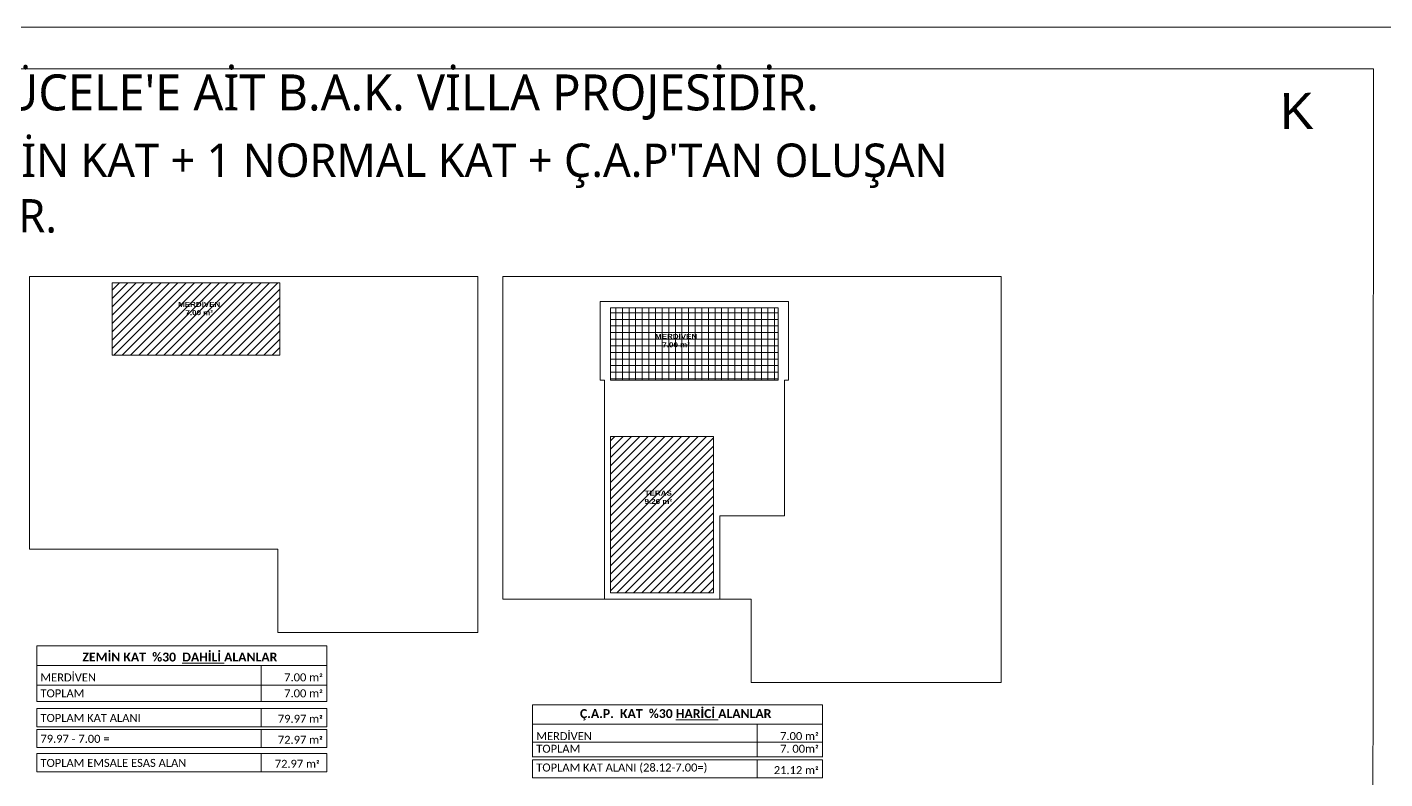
# Model space of a CAD drawing. Header units: millimetres. Extents: x 14753 to 45183, y 5640 to 19518.
# Drawn here: x 16334 to 17963, y 18610 to 19513 of the extents above; entities that cross this region are included whole.
import ezdxf

# ---------------------------------------------------------------- set-up
doc = ezdxf.new("R2010")
doc.units = ezdxf.units.MM
for name, color, linetype, lineweight in [('CERCEVE', 66, 'Continuous', 0), ('k tarama', 252, 'Continuous', 9), ('KAKS', 220, 'Continuous', 5), ('TEFRİŞ', 63, 'Continuous', 18)]:
    doc.layers.add(name, color=color, linetype=linetype, lineweight=lineweight)
doc.layers.add('YAzı', color=7, linetype='Continuous')
doc.styles.get("Standard").update_dxf_attribs({"font": 'arial.ttf'})
doc.styles.add('style1', font='arial.ttf', dxfattribs={"height": 10})
doc.styles.add('Vaziyet Yazı', font='bgothm.ttf', dxfattribs={"height": 25})

msp = doc.modelspace()

# ---------------------------------------------------------------- hatches: boundary and pattern name
at = {"layer": 'TEFRİŞ'}
h = msp.add_hatch(dxfattribs=at)
h.set_pattern_fill('JIS_WOOD', color=256, scale=10)
h.set_pattern_definition([(45, (-174799.4964, -2257868.5234), (-4.999999992, 4.999999992), [])])
h.paths.add_polyline_path([(16637.1, 19205.8), (16436.1, 19205.8), (16436.1, 19118.8), (16637.1, 19118.8)])
h.paths.add_polyline_path([(16514, 19162.1), (16566.7, 19162.1), (16566.7, 19186.8), (16514, 19186.8)], flags=24)
h = msp.add_hatch(dxfattribs=at)
h.set_pattern_fill('NET', color=256, scale=2.5)
h.set_pattern_definition([(0, (15016.267, 15288.421), (0, 7.9375), []), (90, (15016.267, 15288.421), (-7.9375, 5e-16), [])])
h.paths.add_polyline_path([(17235.1, 19088.8), (17235.1, 19175.8), (17034.1, 19175.8), (17034.1, 19088.8)])
h.paths.add_polyline_path([(17086.4, 19123.6), (17139.1, 19123.6), (17139.1, 19148.3), (17086.4, 19148.3)], flags=24)
h = msp.add_hatch(dxfattribs=at)
h.set_pattern_fill('JIS_WOOD', color=256, scale=10)
h.set_pattern_definition([(45, (15016.267, 15288.421), (-5, 5), [])])
h.paths.add_polyline_path([(17034.1, 18833.8), (17157.6, 18833.8), (17157.6, 19021.3), (17034.1, 19021.3)])

# ---------------------------------------------------------------- linework, layer by layer
at = {"layer": 'CERCEVE'}
for p, q in [((16345.4, 18746.7, -574.2), (16693.4, 18746.7, -574.2)), ((16614.9, 18746.7, -574.2), (16614.9, 18703.2, -574.2)), ((16345.4, 18722.8, -574.2), (16693.4, 18722.8, -574.2)), ((16345.4, 18703.2, -574.2), (16693.4, 18703.2, -574.2)), ((16614.9, 18694.9, -574.2), (16614.9, 18673, -574.2)), ((16940.4, 18676.2, -574.2), (17288.4, 18676.2, -574.2)), ((17210, 18676.2, -574.2), (17210, 18636.6, -574.2)), ((16614.9, 18669.8, -574.2), (16614.9, 18647.9, -574.2)), ((16345.4, 18640.9, -574.2), (16693.4, 18640.9, -574.2)), ((16614.9, 18640.9, -574.2), (16614.9, 18619, -574.2)), ((16940.4, 18654.3, -574.2), (17288.4, 18654.3, -574.2)), ((17210, 18633.4, -574.2), (17210, 18611.5, -574.2))]:
    msp.add_line(p, q, dxfattribs=at)
at = {"layer": 'CERCEVE', "lineweight": 0}
msp.add_line((16940.4, 18637, -574.2), (17288.4, 18637, -574.2), dxfattribs=at)
at = {"layer": 'CERCEVE'}
msp.add_lwpolyline([(15693.9, 15622.6), (15696.3, 19512.6), (17976.9, 19512.6), (17976.9, 15622.6), (15693.9, 15622.6)], dxfattribs=at)
msp.add_lwpolyline([(15743.9, 15672.6), (15746.3, 19462.6), (17949.4, 19462.6), (17946.9, 15672.6)], close=True, dxfattribs=at)
at = {"layer": 'CERCEVE', "lineweight": 0, "elevation": -574.2}
for points in [[(16345.4, 18703.2), (16345.4, 18770), (16693.4, 18770), (16693.4, 18703.2)], [(16940.4, 18636.6), (16940.4, 18699.5), (17288.4, 18699.5), (17288.4, 18636.6)]]:
    msp.add_lwpolyline(points, dxfattribs=at)
for points in [[(16693.4, 18694.9), (16693.4, 18673), (16345.4, 18673), (16345.4, 18694.9)], [(16693.4, 18669.8), (16693.4, 18647.9), (16345.4, 18647.9), (16345.4, 18669.8)], [(16693.4, 18640.9), (16693.4, 18619), (16345.4, 18619), (16345.4, 18640.9)], [(17288.4, 18633.4), (17288.4, 18611.5), (16940.4, 18611.5), (16940.4, 18633.4)]]:
    msp.add_lwpolyline(points, close=True, dxfattribs=at)
at = {"layer": 'KAKS', "color": 3}
for points in [[(16336.6, 19213.3), (16874.6, 19213.3), (16874.6, 18786.3), (16634.6, 18786.3), (16634.6, 18886.3), (16336.6, 18886.3)], [(17502.6, 19213.3), (17502.6, 18848.3), (17502.6, 18726.3), (17202.6, 18726.3), (17202.6, 18826.3), (16904.6, 18826.3), (16904.6, 19213.3)], [(16436.1, 19205.8), (16637.1, 19205.8), (16637.1, 19118.8), (16436.1, 19118.8)], [(17242.6, 18926.3), (17242.6, 19088.8), (17247.6, 19088.8), (17247.6, 19183.3), (17021.6, 19183.3), (17021.6, 19088.8), (17026.6, 19088.8), (17026.6, 18826.3), (17165.1, 18826.3), (17165.1, 18926.3)], [(17034.1, 19175.8), (17235.1, 19175.8), (17235.1, 19088.8), (17034.1, 19088.8)], [(17034.1, 19021.3), (17157.6, 19021.3), (17157.6, 18833.8), (17034.1, 18833.8)]]:
    msp.add_lwpolyline(points, close=True, dxfattribs=at)

# ---------------------------------------------------------------- texts
at = {"layer": 'k tarama', "lineweight": 0}
msp.add_text('K', height=43.4, rotation=0.3216, dxfattribs=at).set_placement((17837.6, 19390.2))
msp.add_text('K', height=43.4, rotation=0.3216, dxfattribs=at).set_placement((17837.6, 19390.2))
at = {"layer": 'YAzı', "attachment_point": 1, "style": 'style1'}
for s, width, insert, char_height in [("\\pt648;{\\fSegoe UI|b0|i0|c162|p34;SAYIN YUSUF ANIL YÜCELE'E AİT B.A.K. VİLLA PROJESİDİR.}", 5032.612, (15768.4, 19455.9), 43.2), ("\\pt600;{\\fSegoe UI|b0|i0|c162|p34;1. BODRUM KAT + ZEMİN KAT + 1 NORMAL KAT + Ç.A.P'TAN OLUŞAN B.A.K. VİLLA PROJESİDİR.}", 1673.632, (15768.4, 19372.9), 40)]:
    msp.add_mtext_dynamic_manual_height_columns(s, width=width, gutter_width=12.5, heights=[0], dxfattribs=dict(at, insert=insert, char_height=char_height))
at = {"layer": 'YAzı', "color": 7, "lineweight": -2, "char_height": 5.76, "width": 137.701, "attachment_point": 5, "style": 'Vaziyet Yazı'}
for s, insert in [('{\\fArial Black|b0|i0|c162|p34;\\H1.04167x;MERDİVEN \\P7.00 m²}', (16540.4, 19174.9)), ('{\\fArial Black|b0|i0|c162|p34;\\H1.04167x;MERDİVEN \\P7.00 m²}', (17112.7, 19136.4)), ('{\\fArial Black|b0|i0|c162|p34;\\H1.04167x;TERAS\\P9.26 m²}', (17091.3, 18948.4))]:
    msp.add_mtext(s, dxfattribs=dict(at, insert=insert))
at = {"layer": 'YAzı', "lineweight": 0, "char_height": 10.668, "width": 470.143, "attachment_point": 8}
for s, insert in [('\\pt32.004,37.338;{\\fCalibri|b1|i0|c162|p34;ZEMİN KAT  %30  \\LDAHİLİ\\fCalibri|b1|i0|c0|p34; \\lALANLAR}', (16517.2, 18751.2, -574.2)), ('\\pt32.004,37.338,288.036;{\\fCalibri|b1|i0|c162|p34;Ç.A.P.  KAT  %30 \\LHARİCİ \\fCalibri|b1|i0|c0|p34;\\lALANLAR}', (17112.2, 18680.7, -574.2))]:
    msp.add_mtext(s, dxfattribs=dict(at, insert=insert))
at = {"layer": 'YAzı', "char_height": 9.601}
for s, insert, width, attachment_point in [('{\\fCalibri|b0|i0|c162|p34;MERDİVEN }', (16349.9, 18727.4, -574.2), 172.828, 7), ('{\\fCalibri|b0|i0|c162|p34;7.00 \\fCalibri|b0|i0|c0|p34;m\\fISOCPEUR|b0|i0|c162|p34;²}', (16688.8, 18727.4, -574.2), 87.484, 9), ('{\\fCalibri|b0|i0|c162|p34;TOPLAM}', (16349.9, 18708.2, -574.2), 203.181, 7), ('{\\fCalibri|b0|i0|c162|p34;7.00 \\fCalibri|b0|i0|c0|p34;m\\fISOCPEUR|b0|i0|c162|p34;²}', (16688.8, 18708.2, -574.2), 87.484, 9), ('{\\fCalibri|b0|i0|c0|p34;TOPLAM\\fCalibri|b0|i0|c162|p34; KAT ALANI}', (16349.9, 18678.7, -574.2), 172.828, 7), ('{\\fCalibri|b0|i0|c162|p34;79.97 m\\fISOCPEUR|b0|i0|c162|p34;²}', (16688.8, 18677.6, -574.2), 87.484, 9), ('{\\fCalibri|b0|i0|c162|p34;79.97 - 7.00 =}', (16349.9, 18653.6, -574.2), 199.866, 7), ('{\\fCalibri|b0|i0|c162|p34;72.97 m\\fISOCPEUR|b0|i0|c162|p34;²}', (16688.8, 18652.4, -574.2), 87.484, 9), ('{\\fCalibri|b0|i0|c162|p34;MERDİVEN }', (16944.9, 18656.9, -574.2), 172.828, 7), ('{\\fCalibri|b0|i0|c162|p34;7.00 \\fCalibri|b0|i0|c0|p34;m\\fISOCPEUR|b0|i0|c162|p34;²}', (17283.9, 18656.9, -574.2), 87.484, 9), ('{\\fCalibri|b0|i0|c162|p34;TOPLAM}', (16944.9, 18641.7, -574.2), 203.181, 7), ('{\\fCalibri|b0|i0|c162|p34;7. 00\\fCalibri|b0|i0|c0|p34;m\\fISOCPEUR|b0|i0|c162|p34;²}', (17283.9, 18641.7, -574.2), 87.484, 9), ('{\\fCalibri|b0|i0|c0|p34;TOPLAM\\fCalibri|b0|i0|c162|p34; KAT ALANI (28.12-7.00=)}', (16944.9, 18617.2, -574.2), 214.539, 7), ('{\\fCalibri|b0|i0|c162|p34;21.12 m\\fISOCPEUR|b0|i0|c162|p34;²}', (17283.9, 18616, -574.2), 87.484, 9)]:
    msp.add_mtext(s, dxfattribs=dict(at, insert=insert, width=width, attachment_point=attachment_point))
at = {"layer": 'YAzı', "color": 1, "char_height": 9.601, "width": 187.357, "attachment_point": 7}
for s, insert in [('{\\fCalibri|b0|i0|c0|p34;TOPLAM\\fCalibri|b0|i0|c162|p34; EMSALE ESAS ALAN}', (16349.9, 18624.7, -574.2)), ('{\\fCalibri|b0|i0|c162|p34;72.97 m\\fISOCPEUR|b0|i0|c162|p34;²}', (16631.1, 18623.6, -574.2))]:
    msp.add_mtext(s, dxfattribs=dict(at, insert=insert))

doc.saveas('drawing.dxf')
